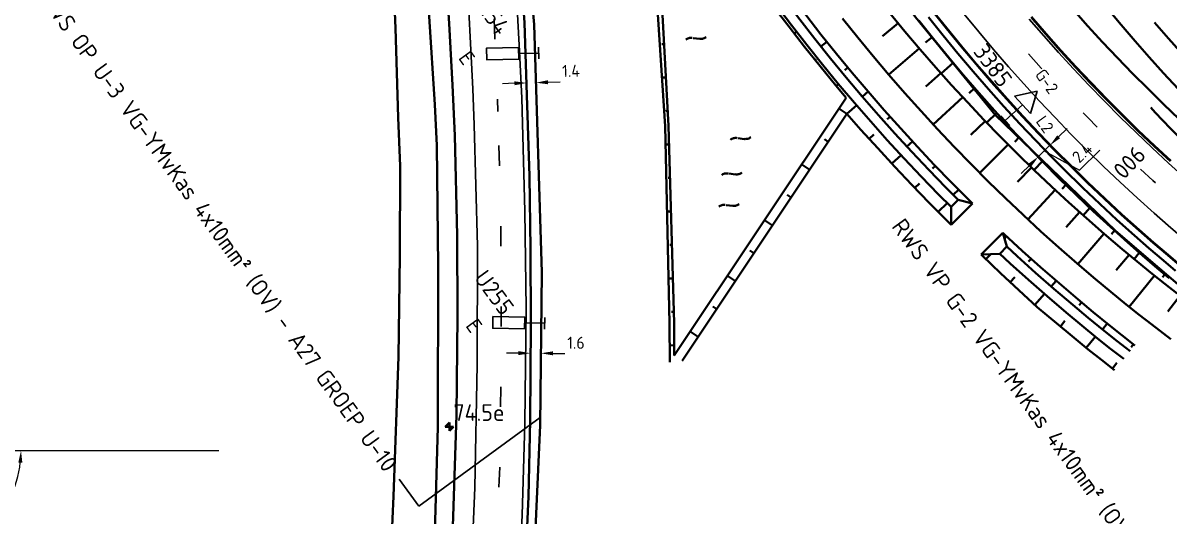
# Model space of a CAD drawing. Header units: metres. Extents: x 134219 to 139080, y 438661 to 444352.
# Drawn here: x 135154.9 to 135326, y 443036.7 to 443110.3 of the extents above; entities that cross this region are included whole.
import ezdxf
from ezdxf.enums import TextEntityAlignment as Align

# ---------------------------------------------------------------- set-up
doc = ezdxf.new("R2010")
doc.units = ezdxf.units.M
doc.linetypes.add('13strp', pattern=[4, 1, -3])
doc.linetypes.add('39strp', pattern=[12, 3, -9])
doc.layers.get('DEFPOINTS').update_dxf_attribs({"color": 193})
for name, color, linetype, lineweight in [('N-WE-KL-ET-T18', 1, 'Continuous', 18), ('N-WE-KL-ET-T25', 7, 'Continuous', 25), ('N-WE-KL-ET_LS_OV_ARMATUUR-S', 7, 'Continuous', 25), ('N-WE-KL-ET_LS_OV_ARMATUUR-T18', 1, 'Continuous', 25), ('N-WE-KL-ET_LS_OV_KABEL-G', 10, 'KL-LS-OV-N', 35), ('N-WE-KL-ET_LS_OV_KABEL-M', 7, 'Continuous', 18), ('N-WE-KL-ET_LS_OV_KABEL-T25', 7, 'Continuous', 25), ('Utd-geleiderail-nw', 8, 'glm a2ee v014$0$f2m40080', 35), ('Utd-ondergr-bs', 8, 'Continuous', 35), ('Utd-ondergr-nw', 8, '13strp', 35)]:
    doc.layers.add(name, color=color, linetype=linetype, lineweight=lineweight)
for name, color, linetype in [('N-WE-KL-ET_LS_OV_ARMATUUR-T25', 2, 'Continuous'), ('Utd-weg-bs', 8, 'Continuous'), ('Utd-weg-nw', 8, 'Continuous')]:
    doc.layers.add(name, color=color, linetype=linetype)
doc.styles.add('alm a2ee v011$0$Iso-rtw', font='NLCS-ISO.ttf')
doc.styles.add('dtm a2ee v011$0$rtw_iso', font='NLCS-ISO.ttf')
doc.styles.add('ISO18', font='NLCS-ISO.ttf')
doc.styles.add('ISO25', font='NLCS-ISO.ttf')
doc.styles.add('NLCS-ISO', font='NLCS-ISO.ttf')
doc.styles.add('NLCS_18', font='NLCS-ISO.ttf', dxfattribs={"height": 1.8})
doc.styles.add('NLCS_25', font='NLCS-ISO.ttf', dxfattribs={"height": 2.5})
doc.linetypes.add('glm a2ee v014$0$f2m40080', pattern='A,2,-1,[160,RTW.shx,S=0.5,R=0,X=0,Y=0],-1', length=4)
doc.linetypes.add('KL-LS-OV-N', pattern='A,4,-1,[103,NLCS.SHX,S=0.75,R=0,X=0,Y=0],-1,4,-1.5,["0V",Standard,S=1,R=0,X=0,Y=-0.5],-3', length=14.5)
doc.dimstyles.new('NLCS_t18_pijl_Dimension_l3_h1', dxfattribs={"dimtxt": 1.8, "dimasz": 1.8, "dimexe": 2, "dimexo": 2, "dimgap": 0.7, "dimtad": 1, "dimdec": 1, "dimzin": 0, "dimdsep": 46, "dimtxsty": 'NLCS_18', "dimcen": 2.5, "dimdle": 2, "dimclrd": 256, "dimclre": 256, "dimclrt": 256, "dimadec": 1, "dimazin": 0, "dimtfac": 1, "dimtdec": 1, "dimtofl": 0, "dimtmove": 1, "dimatfit": 0, "dimfxl": 0, "dimtolj": 1, "dimtzin": 0, "dimlwd": 18, "dimlwe": 18, "dimarcsym": 0})
doc.dimstyles.new('UTD', dxfattribs={"dimtxt": 1.8, "dimasz": 1.8, "dimexe": 0, "dimexo": 0, "dimgap": 0.5, "dimtad": 1, "dimdec": 1, "dimzin": 1, "dimdsep": 46, "dimtxsty": 'ISO18', "dimcen": 2.5, "dimclrd": 256, "dimclre": 256, "dimclrt": 1, "dimadec": 0, "dimazin": 0, "dimtfac": 1, "dimtdec": 1, "dimtmove": 0, "dimatfit": 3, "dimfxl": 0, "dimlwd": -1, "dimlwe": -1, "dimarcsym": 0})

# ---------------------------------------------------------------- blocks, each defined once
blk = doc.blocks.new('SKL-ET_OV_ARMATUUR_HD_NATRIUM_1x250W-SO (3)')
for p, q in [((6.49, 0), (3.49, 1.76)), ((3.49, -1.76), (6.49, 0))]:
    blk.add_line(p, q)
for points in [[(3.49, 1.76), (3.49, -1.76)], [(0, 1), (0, -1)], [(3.49, 0), (0, 0)]]:
    blk.add_lwpolyline(points)
at = {"layer": 'N-WE-KL-ET_LS_OV_ARMATUUR-T18', "style": 'ISO18', "flags": 1}
for tag, p in [('TYPE_ARMATUUR', (3.07, -6.82)), ('VERMOGEN_LAMP', (3.07, -10.61)), ('SPIEGELSTAND', (3.07, -14.39)), ('HOOGTE_LICHTMAST', (3.07, -18.17)), ('UITLEGGERHOEK', (3.07, -21.96)), ('TYPE_LICHTMAST', (3.07, -25.74)), ('BOTSVRIENDELIJK', (3.07, -29.53)), ('POSITIE_LICHTMAST', (3.07, -33.31)), ('KABELAANSLUITNG', (3.07, -37.1)), ('VOEDINGSPUNT', (3.07, -44.67))]:
    blk.add_attdef(tag, p, '', height=1.8, dxfattribs=at)
at = {"layer": 'N-WE-KL-ET_LS_OV_ARMATUUR-T18', "style": 'ISO18'}
for tag, p in [('FASE-AANSLUITING_1', (3.07, -40.88)), ('GROEPSNUMMER', (3.07, -48.45))]:
    blk.add_attdef(tag, p, '', height=1.8, dxfattribs=at)
at = {"layer": 'N-WE-KL-ET_LS_OV_ARMATUUR-T25', "style": 'ISO25'}
for tag, p in [('MASTNUMMER', (3.07, 7.39)), ('TYPE_SYMBOOL', (3.07, 3.61))]:
    blk.add_attdef(tag, p, '', height=2.5, dxfattribs=at)
blk = doc.blocks.new('*D485')
at = {"layer": 'DEFPOINTS', "color": 0, "transparency": 16777216}
for p in [(135308.2, 443092.04), (135306.48, 443090.36), (135306.48, 443090.36)]:
    blk.add_point(p, dxfattribs=at)
at = {"layer": 'N-WE-KL-ET_LS_OV_KABEL-M', "linetype": 'Continuous', "lineweight": 18, "transparency": 16777216}
for p, q in [((135309.48, 443093.3), (135310.76, 443094.56)), ((135308.2, 443092.04), (135306.48, 443090.36)), ((135307.34, 443091.2), (135312.6, 443088.31)), ((135312.6, 443088.31), (135315.65, 443091.31)), ((135305.2, 443089.1), (135303.92, 443087.84))]:
    blk.add_line(p, q, dxfattribs=at)
at = {"layer": 'N-WE-KL-ET_LS_OV_KABEL-M', "lineweight": 18, "transparency": 16777216}
for p, q in [((135308.2, 443092.04), (135309.6, 443090.61)), ((135306.48, 443090.36), (135307.89, 443088.93))]:
    blk.add_line(p, q, dxfattribs=at)
at = {"layer": 'N-WE-KL-ET_LS_OV_KABEL-M', "transparency": 16777216}
for points in [[(135309.27, 443093.52), (135309.69, 443093.09), (135308.2, 443092.04)], [(135304.99, 443089.31), (135305.41, 443088.88), (135306.48, 443090.36)]]:
    blk.add_solid(points, dxfattribs=at)
at = {"layer": 'N-WE-KL-ET_LS_OV_KABEL-M', "transparency": 16777216, "insert": (135313.01, 443090.95), "char_height": 1.8, "attachment_point": 5, "rotation": 44.4942, "style": 'NLCS_18'}
blk.add_mtext('\\A1;2.4', dxfattribs=at)
blk = doc.blocks.new('SKL-ET_OV_ARMATUUR_LD_NATRIUM_1x135W-SO')
for points in [[(0, 0.88), (0, -0.88)], [(3, 0), (0, 0)]]:
    blk.add_lwpolyline(points)
blk.add_lwpolyline([(3, 0.88), (7.75, 0.88), (7.75, -0.88), (3, -0.88)], close=True)
at = {"layer": 'N-WE-KL-ET-T18', "linetype": 'ByBlock', "style": 'NLCS-ISO'}
blk.add_attdef('GROEPSNUMMER', text='', height=1.8, dxfattribs=at).set_placement((-2, -4), align=Align.RIGHT)
blk.add_attdef('FASE-AANSLUITING', (10, -4), '', height=1.8, dxfattribs=at)
at = {"layer": 'N-WE-KL-ET-T18', "linetype": 'ByBlock', "style": 'NLCS-ISO', "flags": 1}
for tag, p in [('TYPE_ARMATUUR', (7.76, -13.46)), ('TYPE_FABRIKAAT', (7.76, -17.24)), ('VERMOGEN_LAMP', (7.76, -21.02)), ('SPIEGELSTAND', (7.76, -24.81)), ('HOOGTE_LICHTMAST', (7.76, -28.59)), ('UITLEGGERHOEK', (7.76, -32.38)), ('TYPE_LICHTMAST', (7.76, -36.16)), ('BOTSVRIENDELIJK', (7.76, -39.95)), ('POSITIE_LICHTMAST', (7.76, -43.73)), ('KABELAANSLUITING', (7.76, -47.52)), ('VOEDINGSPUNT', (7.76, -51.3))]:
    blk.add_attdef(tag, p, '', height=1.8, dxfattribs=at)
at = {"layer": 'N-WE-KL-ET-T25', "linetype": 'ByBlock', "style": 'NLCS-ISO'}
blk.add_attdef('MASTNUMMER', text='', height=2.5, dxfattribs=at).set_placement((4, 3.31), align=Align.MIDDLE)
at = {"layer": 'N-WE-KL-ET-T25', "linetype": 'ByBlock', "style": 'NLCS-ISO', "flags": 1}
blk.add_attdef('TYPE_SYMBOOL', (7.76, -10.06), '', height=2.5, dxfattribs=at)
blk = doc.blocks.new('RVMXE')
at = {"style": 'ISO25'}
blk.add_attdef('E', text='', height=2.25, dxfattribs=at).set_placement((5.5, 2.625), align=Align.MIDDLE)
blk = doc.blocks.new('dtm a2ee v011$0$hecto-flat-73')
at = {"layer": 'Utd-ondergr-bs'}
for p, q in [((0, 0.625), (-0.625, 0)), ((-0.625, 0), (0.625, 0)), ((0, -0.625), (0, 0.625)), ((0.625, 0), (0, -0.625))]:
    blk.add_line(p, q, dxfattribs=at)
blk = doc.blocks.new('Dwm A2 aanvulling$0$A$C32883349')
at = {"layer": 'Utd-ondergr-nw'}
blk.add_line((-1.82, 0.37), (-2.44, 1.31), dxfattribs=at)
for centre, start, end in [((-3.53, 0.59), 33.3445, 123.3445), ((-0.72, 1.1), 213.3445, 303.3445)]:
    blk.add_arc(centre, 1.31, start, end, dxfattribs=at)
blk = doc.blocks.new('*D140')
at = {"transparency": 16777216}
blk.add_arc((135179.11, 443199.33), 15.73, 312.6245, 353.4415, dxfattribs=at)
for points in [[(135194.44, 443197.55), (135195.04, 443197.52), (135194.84, 443199.33)], [(135189.95, 443187.53), (135189.57, 443187.99), (135188.37, 443186.62)]]:
    blk.add_solid(points, dxfattribs=at)
at = {"layer": 'DEFPOINTS', "color": 0, "transparency": 16777216}
for p in [(135179.11, 443199.33), (135179.11, 443199.33), (135224.38, 443199.33), (135191.85, 443190.1), (135219.17, 443144.33)]:
    blk.add_point(p, dxfattribs=at)
at = {"color": 1, "transparency": 16777216, "insert": (135191.98, 443193.02), "char_height": 1.8, "attachment_point": 5, "rotation": 63.8496, "style": 'ISO18'}
blk.add_mtext('54°', dxfattribs=at)
blk = doc.blocks.new('*D565')
at = {"layer": 'DEFPOINTS', "color": 0, "transparency": 16777216}
for p in [(135230.07, 443101.35), (135231.49, 443101.39), (135231.49, 443101.39)]:
    blk.add_point(p, dxfattribs=at)
at = {"layer": 'N-WE-KL-ET_LS_OV_KABEL-M', "linetype": 'Continuous', "lineweight": 18, "transparency": 16777216}
for p, q in [((135233.29, 443101.45), (135235.09, 443101.51)), ((135228.27, 443101.3), (135226.47, 443101.24))]:
    blk.add_line(p, q, dxfattribs=at)
at = {"layer": 'N-WE-KL-ET_LS_OV_KABEL-M', "lineweight": 18, "transparency": 16777216}
for p, q in [((135230.07, 443101.35), (135230.13, 443099.35)), ((135231.49, 443101.39), (135231.55, 443099.4))]:
    blk.add_line(p, q, dxfattribs=at)
at = {"layer": 'N-WE-KL-ET_LS_OV_KABEL-M', "transparency": 16777216}
for points in [[(135228.26, 443101.59), (135228.28, 443101), (135230.07, 443101.35)], [(135233.28, 443101.75), (135233.3, 443101.15), (135231.49, 443101.39)]]:
    blk.add_solid(points, dxfattribs=at)
at = {"layer": 'N-WE-KL-ET_LS_OV_KABEL-M', "transparency": 16777216, "insert": (135236.71, 443103.16), "char_height": 1.8, "attachment_point": 5, "rotation": 1.7657, "style": 'NLCS_18'}
blk.add_mtext('\\A1;1.4', dxfattribs=at)
blk = doc.blocks.new('*D566')
at = {"layer": 'DEFPOINTS', "color": 0, "transparency": 16777216}
for p in [(135230.66, 443061.01), (135232.21, 443061), (135232.21, 443061)]:
    blk.add_point(p, dxfattribs=at)
at = {"layer": 'N-WE-KL-ET_LS_OV_KABEL-M', "lineweight": 18, "transparency": 16777216}
for p, q in [((135230.66, 443061.01), (135230.67, 443063.01)), ((135232.21, 443061), (135232.23, 443063))]:
    blk.add_line(p, q, dxfattribs=at)
at = {"layer": 'N-WE-KL-ET_LS_OV_KABEL-M', "linetype": 'Continuous', "lineweight": 18, "transparency": 16777216}
for p, q in [((135228.86, 443061.02), (135227.06, 443061.03)), ((135234.01, 443060.99), (135235.81, 443060.98))]:
    blk.add_line(p, q, dxfattribs=at)
at = {"layer": 'N-WE-KL-ET_LS_OV_KABEL-M', "transparency": 16777216}
for points in [[(135228.86, 443061.32), (135228.86, 443060.72), (135230.66, 443061.01)], [(135234.02, 443061.29), (135234.01, 443060.69), (135232.21, 443061)]]:
    blk.add_solid(points, dxfattribs=at)
at = {"layer": 'N-WE-KL-ET_LS_OV_KABEL-M', "transparency": 16777216, "insert": (135237.45, 443062.57), "char_height": 1.8, "attachment_point": 5, "rotation": 359.6471, "style": 'NLCS_18'}
blk.add_mtext('\\A1;1.6', dxfattribs=at)
blk = doc.blocks.new('A$C4B726DB5')
for q in [(135219.17, 443144.33), (135224.38, 443199.33)]:
    blk.add_line((135179.11, 443199.33), q)
dim = blk.add_angular_dim_2l(base=(135191.85, 443190.1), line1=((135179.11, 443199.33), (135219.17, 443144.33)), line2=((135179.11, 443199.33), (135224.38, 443199.33)), dimstyle='UTD')
dim.commit()
dim.dimension.update_dxf_attribs({"geometry": '*D140', "text_midpoint": (135193.23, 443192.4), "dimtype": 130})

msp = doc.modelspace()

# ---------------------------------------------------------------- linework, layer by layer
at = {"layer": 'N-WE-KL-ET_LS_OV_KABEL-G', "elevation": 5.63, "flags": 128}
msp.add_lwpolyline([(135234.54, 443246.91), (135234.53, 443246.9), (135235.42, 443238.34), (135235.99, 443234.35), (135237.52, 443225.24), (135239.84, 443214.1), (135239.83, 443213.97), (135252.13, 443166.6), (135257.02, 443157.49), (135264.31, 443146.02), (135269.31, 443138.07), (135273.62, 443131.77), (135288.11, 443111.18), (135300.03, 443096.58), (135317.97, 443079.29), (135338.01, 443062.12), (135356.88, 443046.36), (135360.55, 443043.79), (135362.82, 443042.57), (135363.95, 443043.01), (135364.62, 443043.27)], dxfattribs=at)
at = {"layer": 'N-WE-KL-ET_LS_OV_KABEL-G', "flags": 128}
msp.add_lwpolyline([(135209.38, 442876.52), (135215.9, 442906.19), (135221.66, 442939.05), (135223.77, 442952.18), (135228.05, 442986.76), (135230.31, 443010.56), (135232.11, 443050.29), (135232.34, 443073.06), (135231.23, 443110.05), (135225.02, 443177.05), (135217.21, 443224.34)], dxfattribs=at)
at = {"layer": 'N-WE-KL-ET_LS_OV_KABEL-T25'}
for q in [(135232.12, 443051.39), (135211.04, 443042.23)]:
    msp.add_line((135213.99, 443038.19), q, dxfattribs=at)
at = {"layer": 'Utd-geleiderail-nw', "linetype": 'Continuous', "flags": 128}
for points in [[(135290.08, 443111.16), (135292.25, 443108.43), (135294.47, 443105.74), (135296.72, 443103.07), (135299, 443100.44), (135301.33, 443097.84), (135303.69, 443095.27), (135306.08, 443092.74), (135308.51, 443090.24), (135310.98, 443087.77), (135312.34, 443086.44), (135313.11, 443085.69), (135315.64, 443083.29), (135318.2, 443080.92), (135320.79, 443078.59), (135322.95, 443076.7), (135325.13, 443074.83), (135326.93, 443073.32)], [(135323.26, 443097.66), (135323.92, 443096.94), (135326.18, 443094.56), (135328.48, 443092.2), (135330.8, 443089.88), (135332.74, 443087.99), (135334.71, 443086.11), (135336.33, 443084.58), (135337.96, 443083.06), (135340.39, 443080.85)]]:
    msp.add_lwpolyline(points, dxfattribs=at)
at = {"layer": 'Utd-ondergr-bs', "flags": 128}
for points in [[(135141.4, 443434.63), (135146.98, 443423.73), (135154.11, 443408.91), (135162.64, 443390.23), (135170.13, 443372.8), (135176.64, 443356.62), (135182.71, 443340.37), (135187.98, 443325.14), (135193.28, 443309.19), (135198, 443293.8), (135201.83, 443280.16), (135205.3, 443267.52), (135208.59, 443254.08), (135212.08, 443239.19), (135215.49, 443223.05), (135218.27, 443207.81), (135220.2, 443197.07), (135223.22, 443177.38), (135225.37, 443160.15), (135227.08, 443143.88), (135228.6, 443126.64), (135229.79, 443110.3), (135230.12, 443099.51)], [(135131.71, 443429.66), (135132.86, 443427.5), (135141.63, 443409.67), (135148.91, 443394.07), (135156.57, 443376.81), (135162.9, 443361.44), (135170.01, 443342.96), (135175.51, 443327.72), (135181.2, 443310.92), (135186.16, 443295.04), (135190.59, 443279.69), (135194.89, 443263.53), (135198.81, 443248.2), (135202.92, 443229.96), (135206.17, 443213.35), (135209.23, 443195.99), (135212.11, 443177.69), (135214.27, 443160.69), (135216.13, 443142.6), (135217.45, 443127.27), (135218.53, 443110.22), (135219.03, 443101.03), (135219.38, 443093.5)], [(135149.91, 443372.94), (135155.56, 443360.29), (135160.34, 443347.32), (135166.08, 443332.19), (135171.02, 443317.95), (135175.61, 443303.7), (135180.58, 443288.18), (135184.39, 443274.24), (135188.01, 443261.05), (135190.75, 443250.77), (135192.9, 443240.28), (135196.27, 443227.41), (135198.29, 443218.17), (135200.62, 443206.4), (135202.37, 443193.6), (135204.18, 443181.34), (135205.98, 443164.52), (135207.63, 443149.71), (135209.18, 443137), (135209.98, 443122.4), (135210.49, 443109.5), (135210.91, 443096.18), (135211.2, 443088.92)], [(135196.02, 443239.88), (135196.87, 443238.49), (135198.58, 443235.04), (135201.63, 443223.25), (135203.44, 443213.37), (135204.62, 443203.96), (135206.3, 443194.1), (135208.56, 443179.66), (135210.47, 443166.43), (135211.62, 443153.11), (135213.69, 443138.17), (135214.69, 443124.65), (135215.56, 443111.28), (135216.37, 443098.12), (135216.68, 443091.99)], [(135216.25, 442913.49), (135219.18, 442929.32), (135222.17, 442947.84), (135224.35, 442963.59), (135226.53, 442982.85), (135228.11, 442998.89), (135229.25, 443014.49), (135229.76, 443026.21), (135230.38, 443039.63), (135230.59, 443050.98), (135230.69, 443065.4), (135230.64, 443076.61), (135230.5, 443087.45), (135230.12, 443099.51)], [(135158.89, 442762.12), (135163.83, 442774.22), (135169.02, 442787.77), (135175.75, 442806.02), (135181.52, 442823.39), (135186.96, 442841.2), (135191.84, 442858.44), (135196.33, 442875.45), (135200.43, 442892.46), (135203.28, 442905.99), (135206.55, 442923.02), (135208.8, 442935.48), (135211.51, 442953.14), (135213.34, 442966.35), (135214.95, 442980.63), (135216.58, 442995.54), (135217.98, 443013.97), (135218.96, 443032.11), (135219.61, 443051.79), (135219.79, 443066.61), (135219.74, 443078.58), (135219.38, 443093.5)], [(135156.33, 442765.47), (135158.88, 442771.05), (135162.99, 442780.45), (135169.29, 442797.42), (135176.41, 442816.93), (135182.97, 442837.14), (135188.7, 442856.34), (135194.21, 442877.52), (135199.32, 442898.66), (135203.29, 442918.8), (135207.1, 442940.25), (135209.98, 442961.05), (135212.65, 442983.75), (135215.15, 443008.52), (135216.25, 443029), (135216.83, 443049.98), (135216.9, 443073.95), (135216.68, 443091.99)], [(135190.55, 442901.48), (135196, 442922.82), (135200.38, 442945.74), (135204.14, 442969.18), (135207.26, 442992.15), (135209.17, 443015.98), (135210.22, 443039.69), (135210.94, 443060.48), (135211.18, 443075.52), (135211.2, 443088.92)]]:
    msp.add_lwpolyline(points, dxfattribs=at)
at = {"layer": 'Utd-ondergr-nw', "linetype": 'Continuous'}
for p, q in [((135294.5, 443083.89), (135293.44, 443082.84)), ((135296.63, 443083.37), (135293.44, 443080.19)), ((135293.44, 443082.84), (135293.44, 443080.19)), ((135296.63, 443083.37), (135294.5, 443083.89)), ((135301.16, 443079), (135297.93, 443075.74))]:
    msp.add_line(p, q, dxfattribs=at)
at = {"layer": 'Utd-ondergr-nw', "linetype": 'Continuous', "flags": 128}
for points in [[(135246.53, 443148.48), (135246.66, 443148.24), (135248.44, 443144.97), (135250.27, 443141.72), (135252.14, 443138.5), (135254.06, 443135.31), (135256.01, 443132.15), (135258.01, 443129.02), (135260.05, 443125.91), (135262.13, 443122.83), (135264.24, 443119.79), (135266.4, 443116.77), (135268.6, 443113.79), (135270.84, 443110.83), (135273.12, 443107.91), (135275.43, 443105.02), (135277.78, 443102.16), (135280.17, 443099.34)], [(135248.56, 443147.11), (135249.45, 443145.48), (135251.27, 443142.25), (135253.13, 443139.04), (135255.04, 443135.86), (135256.98, 443132.72), (135258.97, 443129.59), (135261, 443126.5), (135263.07, 443123.44), (135265.18, 443120.41), (135267.33, 443117.4), (135269.52, 443114.43), (135271.75, 443111.49), (135274.02, 443108.58), (135276.33, 443105.7), (135278.67, 443102.86), (135281.05, 443100.05)], [(135247.21, 443141.96), (135249.09, 443120.7), (135250.77, 443094.92), (135251.4, 443065.48), (135251.47, 443059.68)], [(135247.85, 443142.04), (135248.55, 443140.81), (135250.43, 443137.57), (135252.36, 443134.36), (135254.32, 443131.17), (135256.34, 443128.01), (135258.39, 443124.89), (135260.48, 443121.79), (135262.61, 443118.72), (135264.79, 443115.68), (135267, 443112.67), (135269.26, 443109.7), (135271.55, 443106.75), (135273.88, 443103.84), (135276.25, 443100.96), (135277.78, 443099.14)], [(135247.85, 443142.04), (135249.88, 443120.76), (135251.24, 443094.94), (135252.11, 443065.49), (135252.13, 443060.68)], [(135248.24, 443142.26), (135248.94, 443141.02), (135250.83, 443137.79), (135252.75, 443134.58), (135254.71, 443131.4), (135256.72, 443128.25), (135258.77, 443125.12), (135260.86, 443122.03), (135262.99, 443118.96), (135265.16, 443115.93), (135267.37, 443112.93), (135269.62, 443109.96), (135271.91, 443107.02), (135274.24, 443104.11), (135276.6, 443101.24), (135279.01, 443098.4)], [(135284.28, 443111.76), (135286.54, 443109.03), (135288.83, 443106.32), (135291.16, 443103.65), (135293.52, 443101.02), (135295.92, 443098.41), (135298.35, 443095.84), (135300.82, 443093.31), (135303.32, 443090.8), (135305.85, 443088.34), (135308.41, 443085.91), (135311, 443083.51), (135313.63, 443081.15), (135316.28, 443078.83), (135318.97, 443076.54), (135321.2, 443074.69), (135323.46, 443072.86), (135325.32, 443071.38), (135327.2, 443069.92)], [(135290.58, 443112.19), (135292.74, 443109.47), (135294.94, 443106.79), (135297.17, 443104.13), (135299.44, 443101.5), (135301.75, 443098.91), (135304.1, 443096.35), (135306.48, 443093.82), (135308.89, 443091.32), (135311.34, 443088.86), (135313.82, 443086.43), (135316.34, 443084.04), (135318.89, 443081.68), (135321.47, 443079.36), (135323.62, 443077.48), (135325.79, 443075.62), (135327.59, 443074.11)], [(135290.63, 443112.23), (135292.79, 443109.52), (135294.99, 443106.83), (135297.23, 443104.17), (135299.5, 443101.55), (135301.8, 443098.96), (135304.15, 443096.39), (135306.53, 443093.87), (135308.94, 443091.37), (135311.39, 443088.91), (135313.87, 443086.48), (135316.39, 443084.09), (135318.94, 443081.73), (135321.52, 443079.41), (135323.67, 443077.53), (135325.84, 443075.67), (135327.64, 443074.16)], [(135311.71, 443112.27), (135313.87, 443109.84), (135316.06, 443107.45), (135318.28, 443105.08), (135320.54, 443102.75), (135322.83, 443100.45), (135325.15, 443098.18), (135327.5, 443095.95)], [(135316.79, 443112.48), (135318.83, 443110.02), (135320.9, 443107.59), (135323.02, 443105.18), (135325.16, 443102.8), (135327.35, 443100.46)], [(135277.24, 443110.96), (135279.51, 443108.13), (135281.82, 443105.33), (135284.16, 443102.56), (135286.54, 443099.82), (135288.96, 443097.12), (135291.41, 443094.45), (135293.9, 443091.82), (135296.42, 443089.22), (135298.98, 443086.66), (135301.57, 443084.13), (135304.19, 443081.64), (135306.84, 443079.19), (135309.53, 443076.77), (135312.24, 443074.39), (135314.99, 443072.05), (135317.28, 443070.15), (135319.58, 443068.28), (135321.49, 443066.76), (135323.4, 443065.28), (135326.24, 443063.13)], [(135283.22, 443108.34), (135285.53, 443110.25)], [(135288.62, 443110.66), (135290.81, 443107.92), (135293.03, 443105.2), (135295.29, 443102.52), (135297.58, 443099.87), (135299.91, 443097.25), (135302.28, 443094.66), (135304.68, 443092.11), (135307.12, 443089.59), (135309.59, 443087.1), (135312.1, 443084.65), (135314.64, 443082.23), (135317.22, 443079.85), (135319.83, 443077.51), (135322, 443075.6), (135324.19, 443073.72), (135326.01, 443072.2)], [(135305.4, 443111.15), (135307.58, 443108.64), (135309.79, 443106.16), (135312.03, 443103.71), (135314.3, 443101.29), (135316.61, 443098.9), (135318.96, 443096.55), (135321.33, 443094.22), (135323.74, 443091.93), (135326.18, 443089.68)], [(135305.46, 443111.2), (135307.63, 443108.69), (135309.84, 443106.21), (135312.08, 443103.75), (135314.36, 443101.34), (135316.66, 443098.95), (135319.01, 443096.59), (135321.38, 443094.27), (135323.79, 443091.98), (135326.23, 443089.73)], [(135323.8, 443110.35), (135325.87, 443107.98), (135327.98, 443105.65)], [(135270.38, 443108.99), (135270.02, 443108.71)], [(135250.29, 443107.14), (135250.6, 443107.15)], [(135274.01, 443106.79), (135274.89, 443107.5)], [(135289.62, 443107.36), (135290.59, 443108.19)], [(135273.3, 443104.92), (135273.13, 443104.78)], [(135284.13, 443102.6), (135288.68, 443106.51)], [(135277.6, 443103.27), (135278.03, 443103.63)], [(135291.95, 443102.77), (135293.73, 443104.36)], [(135250.3, 443102.14), (135250.86, 443102.16)], [(135289.66, 443100.84), (135291.9, 443102.83)], [(135276.64, 443101.19), (135276.3, 443100.9)], [(135280.2, 443099.31), (135281.05, 443100.05)], [(135281.05, 443100.05), (135283.47, 443097.27), (135285.92, 443094.53), (135288.41, 443091.82), (135290.93, 443089.14), (135293.49, 443086.5), (135296.08, 443083.9), (135296.63, 443083.37)], [(135296.13, 443099.83), (135296.95, 443100.59)], [(135277.78, 443099.14), (135252.13, 443060.68)], [(135279.35, 443098.01), (135277.89, 443096.72)], [(135279.01, 443098.4), (135281.44, 443095.59), (135283.92, 443092.82), (135286.43, 443090.08), (135288.98, 443087.38), (135291.57, 443084.72), (135293.44, 443082.84)], [(135280.17, 443099.34), (135282.6, 443096.55), (135285.06, 443093.79), (135287.56, 443091.07), (135290.1, 443088.39), (135292.67, 443085.74), (135294.5, 443083.89)], [(135290.78, 443095.14), (135295.18, 443099.21)], [(135250.88, 443097.16), (135251.12, 443097.17)], [(135277.89, 443096.72), (135253.32, 443059.89)], [(135276.7, 443097.51), (135277.89, 443096.72)], [(135277.89, 443096.72), (135279.97, 443094.37), (135282.49, 443091.6), (135285.02, 443088.84), (135287.59, 443086.12), (135290.19, 443083.44), (135292.83, 443080.79), (135293.44, 443080.19)], [(135283.92, 443095.92), (135284.33, 443096.3)], [(135298.75, 443095.44), (135300.25, 443096.88)], [(135296.37, 443093.58), (135298.54, 443095.66)], [(135274.52, 443092.96), (135275.11, 443092.56)], [(135281.92, 443093.63), (135281.22, 443093)], [(135302.94, 443092.55), (135303.62, 443093.24)], [(135250.83, 443092.15), (135251.32, 443092.17)], [(135286.85, 443091.84), (135287.68, 443092.61)], [(135297.71, 443087.93), (135301.96, 443092.17)], [(135285.97, 443090.58), (135284.59, 443089.31)], [(135305.82, 443088.37), (135307.06, 443089.65)], [(135271.15, 443089.19), (135272.34, 443088.4)], [(135290.68, 443088.59), (135291.09, 443088.98)], [(135303.36, 443086.58), (135305.44, 443088.73)], [(135251.2, 443087.17), (135251.47, 443087.18)], [(135288.7, 443086.32), (135288.03, 443085.67)], [(135310.02, 443085.54), (135310.57, 443086.14)], [(135268.97, 443084.64), (135269.56, 443084.24)], [(135293.77, 443084.63), (135294.57, 443085.42)], [(135304.9, 443080.98), (135308.99, 443085.37)], [(135292.85, 443083.42), (135291.53, 443082.1)], [(135313.16, 443081.57), (135314.16, 443082.69)], [(135251.05, 443082.16), (135251.61, 443082.18)], [(135265.6, 443080.87), (135266.79, 443080.08)], [(135310.6, 443079.84), (135312.6, 443082.08)], [(135317.37, 443078.8), (135317.81, 443079.32)], [(135301.16, 443079), (135301.74, 443076.93), (135300.69, 443075.86), (135297.95, 443075.76)], [(135301.16, 443079), (135301.37, 443078.8), (135304.06, 443076.31), (135306.79, 443073.86), (135309.55, 443071.44), (135312.34, 443069.06), (135314.66, 443067.13), (135317, 443065.22), (135318.93, 443063.69), (135320.87, 443062.18)], [(135301.4, 443078.14), (135301.72, 443078.48)], [(135312.35, 443074.31), (135316.26, 443078.84)], [(135251.46, 443077.17), (135251.76, 443077.18)], [(135263.42, 443076.32), (135264.01, 443075.92)], [(135297.93, 443075.74), (135298.14, 443075.54), (135300.83, 443072.95), (135303.55, 443070.4), (135306.31, 443067.89), (135309.16, 443065.48), (135311.53, 443063.53), (135313.91, 443061.58), (135315.87, 443060.01), (135317.84, 443058.47)], [(135299.36, 443075.81), (135298.63, 443075.06)], [(135300.68, 443075.87), (135302.24, 443074.42), (135304.99, 443071.94), (135307.78, 443069.5), (135310.59, 443067.1), (135312.94, 443065.14), (135315.3, 443063.22), (135317.25, 443061.67), (135319.21, 443060.15)], [(135301.74, 443076.93), (135303.28, 443075.5), (135306.02, 443073.03), (135308.79, 443070.61), (135311.59, 443068.22), (135313.92, 443066.28), (135316.27, 443064.37), (135318.21, 443062.82), (135320.16, 443061.31)], [(135320.75, 443075.06), (135321.53, 443076.01)], [(135305.01, 443074.7), (135305.39, 443075.12)], [(135318.08, 443073.38), (135320, 443075.69)], [(135260.05, 443072.55), (135261.24, 443071.76)], [(135302.96, 443072.37), (135302.25, 443071.62)], [(135320.04, 443067.92), (135323.78, 443072.6)], [(135324.98, 443072.35), (135325.32, 443072.78)], [(135251.26, 443072.17), (135251.91, 443072.18)], [(135308.38, 443070.97), (135309.11, 443071.82)], [(135307.37, 443069.85), (135305.94, 443068.23)], [(135325.8, 443067.22), (135327.62, 443069.6)], [(135251.71, 443067.18), (135252.06, 443067.19)], [(135257.87, 443068), (135258.47, 443067.6)], [(135312.54, 443068.16), (135312.9, 443068.59)], [(135310.43, 443065.83), (135309.75, 443065)], [(135254.51, 443064.23), (135255.69, 443063.44)], [(135316.04, 443064.55), (135316.75, 443065.43)], [(135251.44, 443062.18), (135252.13, 443062.19)], [(135314.97, 443063.49), (135313.61, 443061.83)], [(135320.31, 443061.9), (135320.66, 443062.34)], [(135318.19, 443059.57), (135317.53, 443058.71)]]:
    msp.add_lwpolyline(points, dxfattribs=at)
at = {"layer": 'Utd-weg-bs', "flags": 128}
for points in [[(135140.79, 443434.32), (135145.42, 443425.36), (135152.93, 443410.13), (135159.21, 443396.33), (135166.83, 443379.05), (135173.42, 443362.99), (135180, 443345.8), (135185.45, 443330.82), (135192.17, 443310.59), (135197.55, 443292.97), (135201.33, 443279.71), (135205.85, 443262.55), (135210.75, 443242.15), (135214.49, 443224.72), (135217.73, 443207.42), (135220.74, 443189.06), (135223.42, 443170.03), (135225.15, 443156.16), (135226.95, 443138.58), (135228.13, 443122.6), (135229.01, 443106.08), (135229.36, 443099.08)], [(135134.34, 443431.01), (135141.97, 443416.01), (135150.07, 443399.03), (135157.52, 443382.16), (135164.07, 443366.81), (135170.67, 443350.1), (135176.36, 443334.67), (135182.76, 443316.13), (135188.15, 443299.15), (135192.86, 443283.17), (135196.95, 443267.96), (135201.2, 443251.14), (135205.3, 443233.21), (135208.82, 443215.79), (135212.07, 443197.53), (135214.43, 443182.26), (135216.51, 443167.19), (135218.4, 443151.36), (135220, 443134.36), (135221.12, 443118.93), (135222.05, 443100.45), (135222.25, 443095.1)], [(135215.52, 442914.71), (135218.45, 442930.82), (135221.63, 442951.01), (135224.26, 442970.19), (135225.96, 442985.75), (135227.76, 443005.36), (135228.67, 443020.45), (135229.42, 443036.86), (135229.81, 443050.5), (135230.01, 443067.7), (135229.83, 443082.23), (135229.36, 443099.08)], [(135123.74, 442682.28), (135129.67, 442693.27), (135138.23, 442709.72), (135144.69, 442722.83), (135152.88, 442740.35), (135161.89, 442760.95), (135170.09, 442781.75), (135177.38, 442801.8), (135183.71, 442820.33), (135190.73, 442843.1), (135195.94, 442861.76), (135200.84, 442881.28), (135204.89, 442898.75), (135208.94, 442919.04), (135211.88, 442935.37), (135214.87, 442954.69), (135217.07, 442971.11), (135218.93, 442988.28), (135220.43, 443005.21), (135221.63, 443023.4), (135222.35, 443040.92), (135222.71, 443059.34), (135222.73, 443076.97), (135222.25, 443095.1)]]:
    msp.add_lwpolyline(points, dxfattribs=at)
at = {"layer": 'Utd-weg-bs', "linetype": '39strp', "flags": 128}
for points in [[(135137.56, 443432.66), (135142.84, 443422.41), (135151.3, 443405.14), (135158.53, 443388.99), (135165.01, 443374.05), (135172.41, 443355.65), (135178.45, 443339.48), (135185.05, 443320.72), (135190.25, 443304.47), (135195.68, 443286.41), (135200.35, 443269.31), (135204.55, 443252.72), (135208.85, 443234.27), (135212.23, 443217.11), (135215.31, 443200.09), (135218.13, 443182.03), (135220.6, 443162.4), (135222.58, 443145.5), (135224.07, 443129.22), (135225.14, 443112.75), (135225.79, 443097.09)], [(135129.36, 442685.28), (135136.57, 442698.59), (135143.87, 442712.82), (135152.5, 442730.88), (135159.09, 442745.5), (135166.5, 442762.84), (135172.87, 442778.83), (135179.63, 442797.06), (135184.99, 442812.77), (135191.17, 442831.74), (135195.69, 442847.3), (135200.93, 442866.66), (135204.74, 442881.99), (135209.18, 442901.41), (135212.35, 442917.77), (135215.68, 442935.43), (135217.71, 442949.07), (135219.6, 442962.56), (135221.48, 442977.79), (135223.26, 442995.79), (135224.37, 443008.87), (135225.28, 443026.22), (135226.13, 443044.74), (135226.29, 443062.7), (135226.24, 443081.2), (135225.79, 443097.09)]]:
    msp.add_lwpolyline(points, dxfattribs=at)
at = {"layer": 'Utd-weg-nw', "linetype": '39strp', "flags": 128}
msp.add_lwpolyline([(135245.91, 443294.73), (135245.81, 443293.84), (135245.45, 443290.48), (135245.14, 443287.12), (135244.88, 443283.75), (135244.66, 443280.38), (135244.49, 443277.01), (135244.37, 443273.64), (135244.29, 443270.26), (135244.26, 443266.88), (135244.28, 443263.51), (135244.34, 443260.13), (135244.36, 443259.37), (135244.45, 443256.76), (135244.61, 443253.39), (135244.81, 443250.02), (135245.06, 443246.65), (135245.36, 443243.29), (135245.71, 443239.93), (135246.1, 443236.57), (135246.54, 443233.23), (135247.02, 443229.88), (135247.55, 443226.55), (135248.13, 443223.22), (135248.75, 443219.9), (135249.42, 443216.59), (135250.13, 443213.29), (135250.9, 443210.01), (135251.7, 443206.73), (135252.55, 443203.46), (135253.45, 443200.2), (135254.39, 443196.96), (135255.38, 443193.73), (135256.41, 443190.52), (135257.49, 443187.32), (135258.61, 443184.13), (135259.77, 443180.96), (135260.98, 443177.81), (135262.24, 443174.68), (135263.53, 443171.56), (135264.87, 443168.46), (135266.25, 443165.38), (135267.68, 443162.32), (135269.14, 443159.28), (135270.65, 443156.26), (135272.2, 443153.26), (135273.8, 443150.28), (135275.43, 443147.33), (135277.1, 443144.39), (135278.82, 443141.48), (135280.57, 443138.6), (135282.37, 443135.74), (135284.2, 443132.91), (135286.08, 443130.1), (135287.99, 443127.32), (135289.94, 443124.56), (135291.93, 443121.83), (135293.96, 443119.13), (135296.02, 443116.46), (135298.12, 443113.82), (135300.26, 443111.2), (135302.44, 443108.62), (135304.65, 443106.07), (135306.89, 443103.55), (135309.17, 443101.05), (135311.48, 443098.6), (135313.83, 443096.17), (135316.21, 443093.78), (135318.63, 443091.42), (135321.07, 443089.09), (135323.55, 443086.8), (135326.06, 443084.54), (135328.15, 443082.71), (135330.27, 443080.9), (135332.01, 443079.42), (135333.76, 443077.96), (135336.38, 443075.84), (135337.52, 443074.92), (135339.01, 443073.74), (135341.66, 443071.68), (135344.33, 443069.63), (135347.01, 443067.61), (135349.69, 443065.61), (135352.39, 443063.62), (135355.08, 443061.65), (135357.78, 443059.68), (135360.29, 443057.86), (135365.89, 443053.83), (135374, 443047.98), (135378.61, 443044.64)], dxfattribs=at)
at = {"layer": 'Utd-weg-nw', "linetype": 'Continuous', "flags": 128}
for points in [[(135295.4, 443111.62), (135297.57, 443108.97), (135299.77, 443106.35), (135302.01, 443103.76), (135304.29, 443101.2), (135306.6, 443098.67), (135308.95, 443096.18), (135311.33, 443093.72), (135313.75, 443091.29), (135316.2, 443088.9), (135318.68, 443086.54), (135321.19, 443084.21), (135323.74, 443081.92), (135325.86, 443080.06), (135328, 443078.23)], [(135305.1, 443110.89), (135307.28, 443108.38), (135309.49, 443105.89), (135311.73, 443103.44), (135314.02, 443101.01), (135316.33, 443098.62), (135318.68, 443096.26), (135321.06, 443093.93), (135323.47, 443091.64), (135325.91, 443089.38), (135328.39, 443087.16)]]:
    msp.add_lwpolyline(points, dxfattribs=at)

# ---------------------------------------------------------------- block references
at = {"layer": 'N-WE-KL-ET_LS_OV_ARMATUUR-S'}
for p, rotation in [((135231.88, 443105.81), 181.0980280401136), ((135232.79, 443065.47), 178.9769454943029)]:
    msp.add_blockref('SKL-ET_OV_ARMATUUR_LD_NATRIUM_1x135W-SO', p, dxfattribs=dict(at, rotation=rotation))
ref = msp.add_blockref('SKL-ET_OV_ARMATUUR_HD_NATRIUM_1x250W-SO (3)', (135301.52, 443095.73, 3.87), dxfattribs=dict(at, rotation=42.7868958595207))
ref.add_attrib('MASTNUMMER', '3385', (135296.65, 443106.03, 3.87), dxfattribs={"layer": 'N-WE-KL-ET_LS_OV_ARMATUUR-T25', "height": 2.5, "rotation": 306.066, "style": 'ISO25'})
ref.add_attrib('FASE-AANSLUITING_1', 'L2', (135306, 443095.61, 3.87), dxfattribs={"layer": 'N-WE-KL-ET_LS_OV_ARMATUUR-T18', "height": 1.8, "rotation": 306.066, "style": 'ISO18'})
ref.add_attrib('GROEPSNUMMER', 'G-2', (135305.88, 443102.58, 3.87), dxfattribs={"layer": 'N-WE-KL-ET_LS_OV_ARMATUUR-T18', "height": 1.8, "rotation": 306.066, "style": 'ISO18'})
at = {"layer": 'N-WE-KL-ET_LS_OV_ARMATUUR-T18'}
ref = msp.add_blockref('RVMXE', (135232.29, 443105.74, -2.31), dxfattribs=dict(at, rotation=306.0659960422106))
ref.add_attrib('E', 'E', dxfattribs={"layer": '0', "height": 2.25, "rotation": 306.066, "style": 'ISO25'}).set_placement((135221.16, 443105.09, -2.46), align=Align.MIDDLE)
ref = msp.add_blockref('RVMXE', (135232.79, 443065.47), dxfattribs=dict(at, rotation=306.0659960422106))
ref.add_attrib('E', 'E', dxfattribs={"layer": '0', "height": 2.25, "rotation": 306.066, "style": 'ISO25'}).set_placement((135222.24, 443065.13), align=Align.MIDDLE)
at = {"layer": 'N-WE-KL-ET_LS_OV_KABEL-M'}
msp.add_blockref('A$C4B726DB5', (-40.22, -152.85), dxfattribs=at)
at = {"layer": 'Utd-ondergr-bs'}
msp.add_blockref('dtm a2ee v011$0$hecto-flat-73', (135218.57, 443050.03), dxfattribs=at)
at = {"layer": 'Utd-ondergr-nw', "linetype": 'Continuous', "rotation": 49.35098364402291}
for p in [(135257.39, 443109.06), (135264.06, 443094.12), (135262.73, 443088.84), (135262.32, 443084.14)]:
    msp.add_blockref('Dwm A2 aanvulling$0$A$C32883349', p, dxfattribs=at)

# ---------------------------------------------------------------- texts
at = {"layer": 'N-WE-KL-ET_LS_OV_ARMATUUR-T25', "style": 'ISO25'}
for s, p in [('U254', (135221.45, 443114.12)), ('U255', (135222.13, 443072.22))]:
    msp.add_text(s, height=2.5, rotation=306.066, dxfattribs=at).set_placement(p)
at = {"layer": 'N-WE-KL-ET_LS_OV_KABEL-T25', "style": 'NLCS_25'}
for s, p in [('RWS OP U-3 VG-YMvKas 4x10mm² (OV) - A27 GROEP U-10', (135376.7, 443094.77)), ('RWS OP U-4 VG-YMvKas 4x16mm² (OV) - A27 GROEP U-11', (135372.66, 443091.82)), ('RWS OP U-3 VG-YMvKas 4x10mm² (OV) - A27 GROEP U-10', (135209.91, 443043.78)), ('RWS VP G-2 VG-YMvKas 4x10mm² (OV)', (135319.89, 443033.37))]:
    msp.add_text(s, height=2.5, rotation=306.066, dxfattribs=at).set_placement(p, align=Align.MIDDLE_RIGHT)
at = {"layer": 'Utd-ondergr-bs', "color": 7, "style": 'dtm a2ee v011$0$rtw_iso'}
msp.add_text('74.5e', height=2.5, dxfattribs=at).set_placement((135219.16, 443050.9))
at = {"layer": 'Utd-ondergr-nw', "color": 7, "style": 'alm a2ee v011$0$Iso-rtw'}
msp.add_text('900', height=2.5, rotation=226.1614, dxfattribs=at).set_placement((135320.89, 443092.16))

# ---------------------------------------------------------------- dimensions: what is measured, and where the dimension line sits
at = {"layer": 'N-WE-KL-ET_LS_OV_KABEL-M'}
for base, p1, p2, angle, picture, middle in [((135231.49, 443101.39), (135230.07, 443101.35), (135231.49, 443101.39), 1.7657, '*D565', (135236.76, 443101.56)), ((135232.21, 443061), (135230.66, 443061.01), (135232.21, 443061), 359.6471, '*D566', (135237.44, 443060.97))]:
    dim = msp.add_linear_dim(base=base, p1=p1, p2=p2, angle=angle, dimstyle='NLCS_t18_pijl_Dimension_l3_h1', dxfattribs=at)
    dim.commit()
    dim.dimension.update_dxf_attribs({"geometry": picture, "text_midpoint": middle, "dimtype": 161})
dim = msp.add_aligned_dim(p1=(135308.2, 443092.04), p2=(135306.48, 443090.36), distance=0, dimstyle='NLCS_t18_pijl_Dimension_l3_h1', dxfattribs=at)
dim.commit()
dim.dimension.update_dxf_attribs({"geometry": '*D485', "text_midpoint": (135311.98, 443089.94)})

doc.saveas('drawing.dxf')
